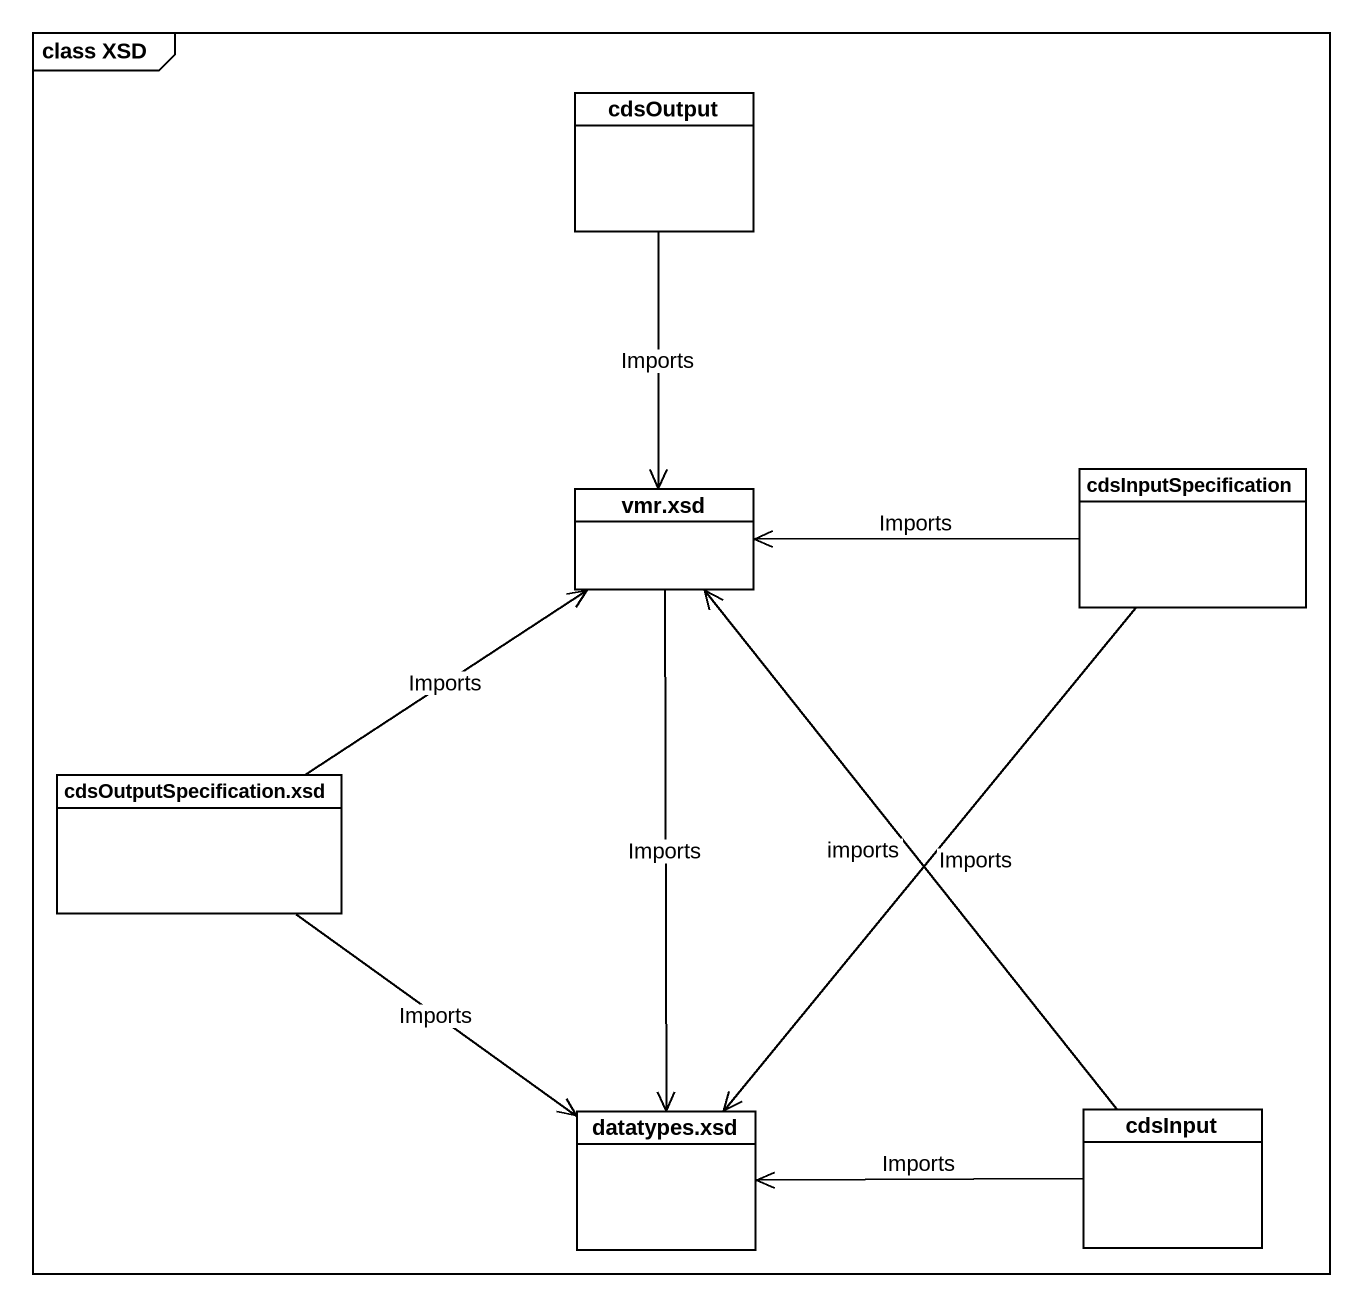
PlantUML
@startuml
mainframe class XSD
hide circle
hide empty members
class cdsOutput
class "vmr.xsd" as vmr_xsd
class cdsInputSpecification
class "cdsOutputSpecification.xsd" as cdsOutputSpecification_xsd
class "datatypes.xsd" as datatypes_xsd
class cdsInput
cdsOutput --> vmr_xsd : Imports
vmr_xsd --> datatypes_xsd : Imports
cdsInputSpecification -left-> vmr_xsd : Imports
cdsInputSpecification --> datatypes_xsd : Imports
cdsOutputSpecification_xsd -up-> vmr_xsd : Imports
cdsOutputSpecification_xsd --> datatypes_xsd : Imports
cdsInput -up-> vmr_xsd : imports
cdsInput -left-> datatypes_xsd : Imports
@enduml
